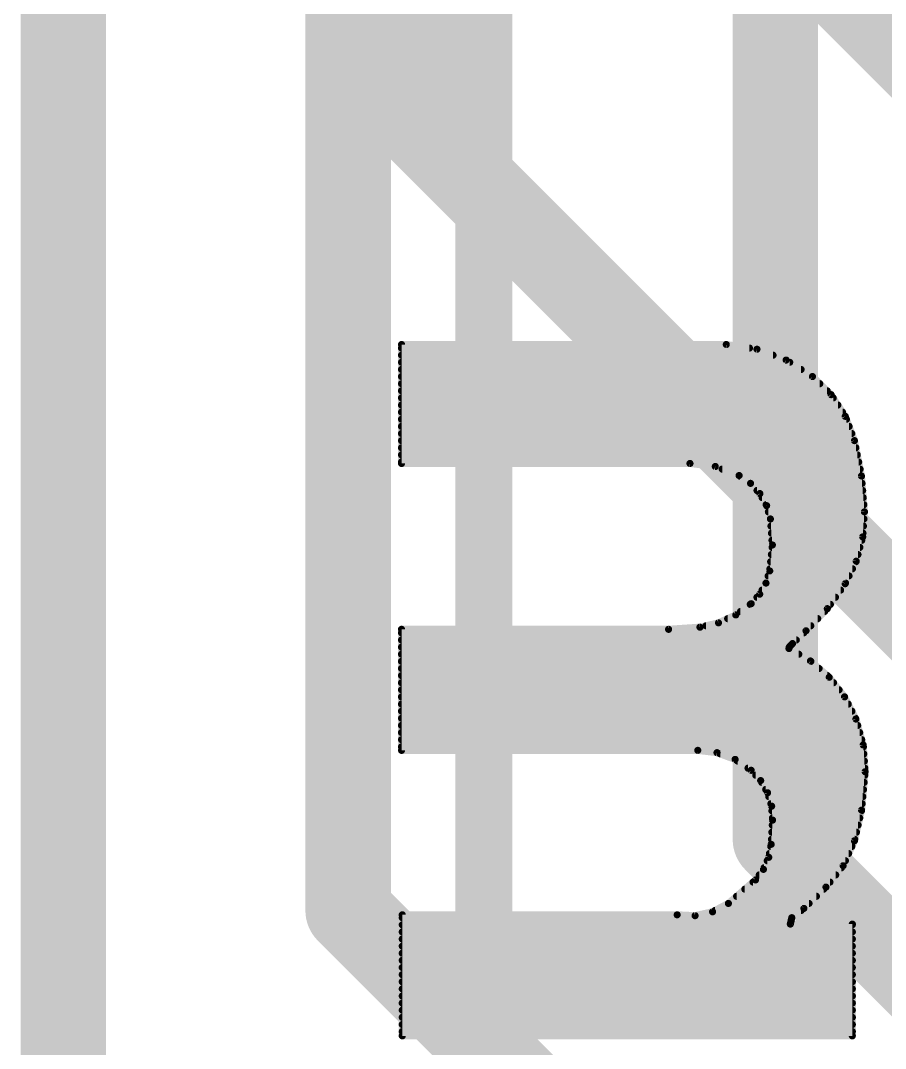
# Model space of a CAD drawing. Extents: x -6.3 to 44.5, y -10.2 to 43.3.
# Drawn here: x -0.152 to 2.932, y 23.384 to 27.051 of the extents above; entities that cross this region are included whole.
import ezdxf

# ---------------------------------------------------------------- set-up
doc = ezdxf.new("R2010")
doc.units = 0
for name, color, linetype in [('1', 12, 'CONTINUOUS'), ('16', 132, 'CONTINUOUS'), ('20', 53, 'CONTINUOUS'), ('21', 41, 'CONTINUOUS'), ('22', 40, 'CONTINUOUS'), ('51', 53, 'CONTINUOUS')]:
    doc.layers.add(name, color=color, linetype=linetype)

msp = doc.modelspace()

# ---------------------------------------------------------------- linework, layer by layer
at = {"layer": '1', "const_width": 0.3048}
for points in [[(1.016, 23.876), (1.016, 34.8488)], [(2.54, 24.13), (2.54, 29.21)], [(2.54, 24.13), (12.7, 13.97)], [(2.2352, 22.6568), (1.016, 23.876)]]:
    msp.add_lwpolyline(points, dxfattribs=at)
at = {"layer": '1', "const_width": 0.1524}
for points in [[(2.5939, 24.1839, 1), (2.4861, 24.0761)], [(2.4638, 24.13, 1), (2.6162, 24.13)], [(1.0699, 23.9299, 1), (0.9621, 23.8221)], [(0.9398, 23.876, 1), (1.0922, 23.876)]]:
    msp.add_lwpolyline(points, format="xyb", dxfattribs=at)
at = {"layer": '16', "const_width": 0.3048}
for points in [[(1.27, 26.67), (1.27, 39.7002)], [(4.826, 25.1206), (2.5908, 27.3558)], [(1.27, 26.67), (3.81, 24.13)]]:
    msp.add_lwpolyline(points, dxfattribs=at)
at = {"layer": '16', "const_width": 0.1524}
for points in [[(1.3239, 26.7239, 1), (1.2161, 26.6161)], [(1.1938, 26.67, 1), (1.3462, 26.67)]]:
    msp.add_lwpolyline(points, format="xyb", dxfattribs=at)
at = {"layer": '20', "const_width": 0.3048}
msp.add_lwpolyline([(0, 39.37), (0, 3.81)], dxfattribs=at)
at = {"layer": '21', "const_width": 0.2032}
msp.add_lwpolyline([(1.5, 27.99), (1.5, 15.19)], dxfattribs=at)
at = {"layer": '22', "const_width": 0.0127}
for points in [[(1.2065, 25.9017, 1), (1.2065, 25.889)], [(1.2129, 25.8953, 1), (1.2002, 25.8953)], [(1.2065, 25.889, 1), (1.2065, 25.8762)], [(2.3657, 25.9016, 1), (2.3637, 25.889)], [(2.3647, 25.889, 1), (2.3647, 25.9017)], [(2.4474, 25.8762, 1), (2.4474, 25.889)], [(2.4765, 25.8844, 1), (2.472, 25.8725)], [(2.4733, 25.8722, 1), (2.4752, 25.8847)], [(1.2065, 25.8636, 1), (1.2065, 25.8509)], [(2.5315, 25.8509, 1), (2.5315, 25.8636)], [(2.5815, 25.8452, 1), (2.5748, 25.8345)], [(2.5759, 25.8339, 1), (2.5804, 25.8458)], [(1.2065, 25.8382, 1), (1.2065, 25.8255)], [(1.2065, 25.8128, 1), (1.2065, 25.8)], [(2.591, 25.8255, 1), (2.591, 25.8382)], [(2.6315, 25.8, 1), (2.6315, 25.8128)], [(1.2065, 25.7874, 1), (1.2065, 25.7747)], [(2.6765, 25.7856, 1), (2.6677, 25.7764)], [(2.6687, 25.7756, 1), (2.6755, 25.7864)], [(2.6721, 25.7747, 1), (2.6721, 25.7874)], [(1.2065, 25.762, 1), (1.2065, 25.7492)], [(1.2065, 25.7366, 1), (1.2065, 25.7238)], [(2.6982, 25.7492, 1), (2.6982, 25.762)], [(2.7244, 25.7238, 1), (2.7244, 25.7366)], [(1.2065, 25.7112, 1), (1.2065, 25.6985)], [(2.7438, 25.72, 1), (2.7332, 25.713)], [(2.7341, 25.7119, 1), (2.7429, 25.721)], [(2.7462, 25.6985, 1), (2.7462, 25.7112)], [(1.2065, 25.6858, 1), (1.2065, 25.673)], [(2.7628, 25.673, 1), (2.7628, 25.6858)], [(1.2065, 25.6604, 1), (1.2065, 25.6476)], [(1.2065, 25.635, 1), (1.2065, 25.6223)], [(2.7794, 25.6476, 1), (2.7794, 25.6604)], [(2.7952, 25.6413, 1), (2.7833, 25.6368)], [(2.7839, 25.6356, 1), (2.7946, 25.6425)], [(2.7932, 25.6223, 1), (2.7932, 25.635)], [(1.2065, 25.6096, 1), (1.2065, 25.5968)], [(2.8028, 25.5968, 1), (2.8028, 25.6096)], [(1.2065, 25.5842, 1), (1.2065, 25.5714)], [(1.2065, 25.5588, 1), (1.2065, 25.5461)], [(2.8123, 25.5714, 1), (2.8123, 25.5842)], [(2.8281, 25.5536, 1), (2.8157, 25.5512)], [(2.816, 25.5502, 1), (2.8278, 25.5546)], [(2.8219, 25.5461, 1), (2.8219, 25.5588)], [(1.2065, 25.5334, 1), (1.2065, 25.5206)], [(2.8269, 25.5206, 1), (2.8269, 25.5334)], [(1.2065, 25.508, 1), (1.2065, 25.4952)], [(1.2065, 25.4826, 1), (1.2065, 25.4699)], [(2.8319, 25.4952, 1), (2.8319, 25.508)], [(2.8369, 25.4699, 1), (2.8369, 25.4826)], [(1.2065, 25.4775, 1), (1.2065, 25.4647)], [(1.2002, 25.4711, 1), (1.2129, 25.4711)], [(2.236, 25.4774, 1), (2.2344, 25.4648)], [(2.2352, 25.4647, 1), (2.2352, 25.4775)], [(2.3277, 25.4661, 1), (2.3232, 25.4542)], [(2.3247, 25.4538, 1), (2.3262, 25.4665)], [(2.3501, 25.4572, 1), (2.3501, 25.4444)], [(2.842, 25.4444, 1), (2.842, 25.4572)], [(2.4141, 25.4331, 1), (2.4069, 25.4227)], [(2.4142, 25.4318, 1), (2.4142, 25.419)], [(2.4082, 25.422, 1), (2.4128, 25.4338)], [(2.4513, 25.4064, 1), (2.4513, 25.3937)], [(2.456, 25.4043, 1), (2.4466, 25.3958)], [(2.8531, 25.4269, 1), (2.8405, 25.4259)], [(2.8406, 25.4252, 1), (2.853, 25.4276)], [(2.8469, 25.419, 1), (2.8469, 25.4318)], [(2.849, 25.3937, 1), (2.849, 25.4064)], [(2.4477, 25.3948, 1), (2.4549, 25.4053)], [(2.4745, 25.381, 1), (2.4745, 25.3682)], [(2.4901, 25.3667, 1), (2.479, 25.3605)], [(2.8511, 25.3682, 1), (2.8511, 25.381)], [(2.4799, 25.3593, 1), (2.4893, 25.3679)], [(2.4926, 25.3556, 1), (2.4926, 25.3428)], [(2.8532, 25.3428, 1), (2.8532, 25.3556)], [(2.5068, 25.3302, 1), (2.5068, 25.3175)], [(2.5148, 25.3222, 1), (2.5025, 25.3187)], [(2.5031, 25.3174, 1), (2.5142, 25.3236)], [(2.515, 25.3048, 1), (2.515, 25.292)], [(2.8638, 25.298, 1), (2.8512, 25.2988)], [(2.8512, 25.2979, 1), (2.8638, 25.2989)], [(2.8554, 25.3175, 1), (2.8554, 25.3302)], [(2.8575, 25.292, 1), (2.8575, 25.3048)], [(2.5222, 25.2794, 1), (2.5222, 25.2666)], [(2.5285, 25.2735, 1), (2.5159, 25.2725)], [(2.5161, 25.2713, 1), (2.5283, 25.2747)], [(2.8558, 25.2666, 1), (2.8558, 25.2794)], [(2.5241, 25.254, 1), (2.5241, 25.2413)], [(2.526, 25.2286, 1), (2.526, 25.2158)], [(2.8523, 25.2158, 1), (2.8523, 25.2286)], [(2.854, 25.2413, 1), (2.854, 25.254)], [(2.5279, 25.2032, 1), (2.5279, 25.1904)], [(2.5355, 25.1795, 1), (2.5228, 25.1808)], [(2.845, 25.2094, 1), (2.8577, 25.2086)], [(2.8575, 25.2074, 1), (2.8452, 25.2106)], [(2.8481, 25.1904, 1), (2.8481, 25.2032)], [(2.5257, 25.1524, 1), (2.5257, 25.1396)], [(2.5283, 25.1778, 1), (2.5283, 25.1651)], [(2.5228, 25.1797, 1), (2.5355, 25.1807)], [(2.8345, 25.1396, 1), (2.8345, 25.1524)], [(2.8413, 25.1651, 1), (2.8413, 25.1778)], [(2.5231, 25.127, 1), (2.5231, 25.1142)], [(2.8221, 25.1241, 1), (2.8343, 25.1208)], [(2.8339, 25.1196, 1), (2.8225, 25.1252)], [(2.8273, 25.1142, 1), (2.8273, 25.127)], [(2.5142, 25.0762, 1), (2.5142, 25.0634)], [(2.5134, 25.0882, 1), (2.526, 25.087)], [(2.5258, 25.0857, 1), (2.5136, 25.0895)], [(2.5205, 25.1016, 1), (2.5205, 25.0889)], [(2.8025, 25.0634, 1), (2.8025, 25.0762)], [(2.8149, 25.0889, 1), (2.8149, 25.1016)], [(2.5003, 25.046, 1), (2.5124, 25.0423)], [(2.5065, 25.0508, 1), (2.5065, 25.038)], [(2.5119, 25.041, 1), (2.5008, 25.0472)], [(2.7832, 25.0447, 1), (2.7946, 25.0391)], [(2.7941, 25.0382, 1), (2.7837, 25.0456)], [(2.7901, 25.038, 1), (2.7901, 25.0508)], [(2.4785, 25.0077, 1), (2.4895, 25.0014)], [(2.4887, 25.0003, 1), (2.4793, 25.0088)], [(2.4922, 25.0254, 1), (2.4922, 25.0127)], [(2.7725, 25.0127, 1), (2.7725, 25.0254)], [(2.4502, 24.9746, 1), (2.4502, 24.9618)], [(2.4489, 24.9749, 1), (2.4583, 24.9665)], [(2.4573, 24.9656, 1), (2.4499, 24.9758)], [(2.4742, 25, 1), (2.4742, 24.9872)], [(2.736, 24.9618, 1), (2.736, 24.9746)], [(2.7542, 24.9872, 1), (2.7542, 25)], [(2.395, 24.9358, 1), (2.4025, 24.9255)], [(2.4014, 24.9249, 1), (2.3961, 24.9364)], [(2.4154, 24.9492, 1), (2.4154, 24.9365)], [(2.7153, 24.9365, 1), (2.7153, 24.9492)], [(2.7199, 24.9567, 1), (2.7303, 24.9493)], [(2.7297, 24.9486, 1), (2.7205, 24.9574)], [(2.2694, 24.8931, 1), (2.2722, 24.8807)], [(2.2712, 24.8806, 1), (2.2704, 24.8932)], [(2.2927, 24.8984, 1), (2.2927, 24.8856)], [(2.3343, 24.9081, 1), (2.3396, 24.8966)], [(2.3384, 24.8961, 1), (2.3355, 24.9085)], [(2.3698, 24.9238, 1), (2.3698, 24.911)], [(2.6663, 24.8856, 1), (2.6663, 24.8984)], [(2.6908, 24.911, 1), (2.6908, 24.9238)], [(1.2065, 24.8857, 1), (1.2065, 24.8729)], [(1.2129, 24.8793, 1), (1.2002, 24.8793)], [(1.2065, 24.873, 1), (1.2065, 24.8603)], [(2.1586, 24.8856, 1), (2.1594, 24.873)], [(2.159, 24.8729, 1), (2.159, 24.8857)], [(2.6412, 24.8603, 1), (2.6412, 24.873)], [(2.6446, 24.8786, 1), (2.6538, 24.8698)], [(2.6536, 24.8696, 1), (2.6448, 24.8788)], [(1.2065, 24.8476, 1), (1.2065, 24.8348)], [(1.2065, 24.8222, 1), (1.2065, 24.8094)], [(2.584, 24.819, 1), (2.5945, 24.8119)], [(2.5955, 24.8142, 1), (2.583, 24.8166)], [(2.5874, 24.8239, 1), (2.5964, 24.8149)], [(2.5972, 24.8159, 1), (2.5866, 24.8229)], [(2.5895, 24.8094, 1), (2.5895, 24.8222)], [(2.5966, 24.8331, 1), (2.6054, 24.8239)], [(2.6055, 24.824, 1), (2.5965, 24.833)], [(2.6144, 24.8348, 1), (2.6144, 24.8476)], [(1.2065, 24.7968, 1), (1.2065, 24.7841)], [(2.5915, 24.8162, 1), (2.5851, 24.8052)], [(2.5821, 24.8119, 1), (2.5945, 24.8095)], [(2.6234, 24.7841, 1), (2.6234, 24.7968)], [(1.2065, 24.7714, 1), (1.2065, 24.7586)], [(1.2065, 24.746, 1), (1.2065, 24.7333)], [(2.6693, 24.7711, 1), (2.6609, 24.7615)], [(2.6619, 24.7608, 1), (2.6683, 24.7718)], [(2.6666, 24.7586, 1), (2.6666, 24.7714)], [(2.6958, 24.7333, 1), (2.6958, 24.746)], [(1.2065, 24.7206, 1), (1.2065, 24.7079)], [(2.7251, 24.7079, 1), (2.7251, 24.7206)], [(2.737, 24.7121, 1), (2.727, 24.7042)], [(2.7279, 24.7034, 1), (2.7362, 24.7129)], [(1.2065, 24.6952, 1), (1.2065, 24.6824)], [(2.7472, 24.6824, 1), (2.7472, 24.6952)], [(1.2065, 24.6698, 1), (1.2065, 24.6571)], [(1.2065, 24.6444, 1), (1.2065, 24.6317)], [(2.767, 24.6571, 1), (2.767, 24.6698)], [(2.7923, 24.6412, 1), (2.781, 24.6354)], [(2.7817, 24.6344, 1), (2.7917, 24.6422)], [(2.7868, 24.6317, 1), (2.7868, 24.6444)], [(1.2065, 24.619, 1), (1.2065, 24.6062)], [(2.7998, 24.6062, 1), (2.7998, 24.619)], [(1.2065, 24.5936, 1), (1.2065, 24.5809)], [(1.2065, 24.5682, 1), (1.2065, 24.5555)], [(2.8128, 24.5809, 1), (2.8128, 24.5936)], [(2.8331, 24.561, 1), (2.8209, 24.5576)], [(2.8213, 24.5564, 1), (2.8327, 24.5622)], [(2.8257, 24.5555, 1), (2.8257, 24.5682)], [(1.2065, 24.5428, 1), (1.2065, 24.53)], [(2.8335, 24.53, 1), (2.8335, 24.5428)], [(1.2065, 24.5174, 1), (1.2065, 24.5047)], [(1.2065, 24.492, 1), (1.2065, 24.4793)], [(2.8406, 24.5047, 1), (2.8406, 24.5174)], [(2.8478, 24.4793, 1), (2.8478, 24.492)], [(1.2065, 24.4666, 1), (1.2065, 24.4538)], [(1.2065, 24.4539, 1), (1.2065, 24.4412)], [(2.2639, 24.4538, 1), (2.2623, 24.4412)], [(2.2631, 24.4412, 1), (2.2631, 24.4539)], [(2.8594, 24.4674, 1), (2.8467, 24.4665)], [(2.8469, 24.4653, 1), (2.8592, 24.4687)], [(2.8536, 24.4538, 1), (2.8536, 24.4666)], [(1.2002, 24.4475, 1), (1.2129, 24.4475)], [(2.3339, 24.4452, 1), (2.3295, 24.4333)], [(2.3309, 24.433, 1), (2.3324, 24.4456)], [(2.3437, 24.4412, 1), (2.3437, 24.4285)], [(2.4, 24.4204, 1), (2.3928, 24.4099)], [(2.3942, 24.4092, 1), (2.3986, 24.4211)], [(2.4049, 24.4158, 1), (2.4049, 24.4031)], [(2.8554, 24.4285, 1), (2.8554, 24.4412)], [(2.8572, 24.4031, 1), (2.8572, 24.4158)], [(2.4424, 24.3904, 1), (2.4424, 24.3776)], [(2.4583, 24.3807, 1), (2.4489, 24.3721)], [(2.45, 24.3711, 1), (2.4572, 24.3817)], [(2.8591, 24.3776, 1), (2.8591, 24.3904)], [(2.47, 24.365, 1), (2.47, 24.3523)], [(2.4929, 24.3428, 1), (2.4819, 24.3365)], [(2.4827, 24.3353, 1), (2.4921, 24.3439)], [(2.8663, 24.3707, 1), (2.8537, 24.3719)], [(2.8537, 24.3708, 1), (2.8663, 24.3718)], [(2.8588, 24.3523, 1), (2.8588, 24.365)], [(2.4911, 24.3396, 1), (2.4911, 24.3269)], [(2.5055, 24.3142, 1), (2.5055, 24.3014)], [(2.8541, 24.3014, 1), (2.8541, 24.3142)], [(2.8565, 24.3269, 1), (2.8565, 24.3396)], [(2.5182, 24.2981, 1), (2.506, 24.2944)], [(2.5066, 24.2931, 1), (2.5176, 24.2994)], [(2.5163, 24.2888, 1), (2.5163, 24.2761)], [(2.8518, 24.2761, 1), (2.8518, 24.2888)], [(2.5239, 24.2634, 1), (2.5239, 24.2507)], [(2.5328, 24.2488, 1), (2.5202, 24.248)], [(2.5204, 24.2466, 1), (2.5326, 24.2503)], [(2.5276, 24.238, 1), (2.5276, 24.2252)], [(2.841, 24.2347, 1), (2.8536, 24.2335)], [(2.8535, 24.2327, 1), (2.8411, 24.2355)], [(2.8467, 24.2252, 1), (2.8467, 24.238)], [(2.8494, 24.2507, 1), (2.8494, 24.2634)], [(2.5293, 24.2126, 1), (2.5293, 24.1999)], [(2.5361, 24.1982, 1), (2.5235, 24.199)], [(2.5235, 24.1982, 1), (2.5361, 24.199)], [(2.8408, 24.1999, 1), (2.8408, 24.2126)], [(2.5273, 24.1618, 1), (2.5273, 24.149)], [(2.5288, 24.1872, 1), (2.5288, 24.1745)], [(2.829, 24.149, 1), (2.829, 24.1618)], [(2.8349, 24.1745, 1), (2.8349, 24.1872)], [(2.5258, 24.1364, 1), (2.5258, 24.1237)], [(2.8157, 24.1263, 1), (2.8281, 24.1235)], [(2.8277, 24.1223, 1), (2.8161, 24.1275)], [(2.8231, 24.1237, 1), (2.8231, 24.1364)], [(2.5186, 24.0856, 1), (2.5186, 24.0728)], [(2.5234, 24.111, 1), (2.5234, 24.0983)], [(2.5185, 24.1126, 1), (2.5311, 24.1118)], [(2.531, 24.111, 1), (2.5186, 24.1134)], [(2.8011, 24.0728, 1), (2.8011, 24.0856)], [(2.8127, 24.0983, 1), (2.8127, 24.111)], [(2.5108, 24.0602, 1), (2.5108, 24.0475)], [(2.5099, 24.0671, 1), (2.5224, 24.0648)], [(2.522, 24.0634, 1), (2.5103, 24.0685)], [(2.7896, 24.0475, 1), (2.7896, 24.0602)], [(2.4914, 24.0254, 1), (2.503, 24.0203)], [(2.5023, 24.019, 1), (2.4921, 24.0267)], [(2.4996, 24.0348, 1), (2.4996, 24.0221)], [(2.7757, 24.0386, 1), (2.7872, 24.0333)], [(2.7754, 24.0221, 1), (2.7754, 24.0348)], [(2.7864, 24.032, 1), (2.7765, 24.0399)], [(2.4602, 23.984, 1), (2.4602, 23.9713)], [(2.4638, 23.989, 1), (2.474, 23.9814)], [(2.4731, 23.9804, 1), (2.4647, 23.99)], [(2.4823, 24.0094, 1), (2.4823, 23.9966)], [(2.7346, 23.9713, 1), (2.7346, 23.984)], [(2.755, 23.9966, 1), (2.755, 24.0094)], [(2.4309, 23.9586, 1), (2.4309, 23.9459)], [(2.7125, 23.9459, 1), (2.7125, 23.9586)], [(2.7153, 23.9638, 1), (2.7253, 23.9558)], [(2.7247, 23.9552, 1), (2.7159, 23.9644)], [(2.3724, 23.9078, 1), (2.3724, 23.8951)], [(2.3682, 23.9062, 1), (2.3766, 23.8966)], [(2.3754, 23.8958, 1), (2.3694, 23.907)], [(2.4017, 23.9332, 1), (2.4017, 23.9204)], [(2.66, 23.8951, 1), (2.66, 23.9078)], [(2.6862, 23.9204, 1), (2.6862, 23.9332)], [(1.2154, 23.8608, 1), (1.2026, 23.8608)], [(1.209, 23.8672, 1), (1.209, 23.8544)], [(2.1898, 23.8671, 1), (2.1892, 23.8545)], [(2.1895, 23.8544, 1), (2.1895, 23.8672)], [(2.3129, 23.8772, 1), (2.3188, 23.866)], [(2.3172, 23.8654, 1), (2.3144, 23.8778)], [(2.3242, 23.8824, 1), (2.3242, 23.8697)], [(2.6317, 23.8697, 1), (2.6317, 23.8824)], [(2.6372, 23.8882, 1), (2.646, 23.879)], [(2.6455, 23.8786, 1), (2.6377, 23.8886)], [(1.209, 23.857, 1), (1.209, 23.8442)], [(1.209, 23.8316, 1), (1.209, 23.8189)], [(2.252, 23.8639, 1), (2.2548, 23.8515)], [(2.2531, 23.8514, 1), (2.2537, 23.8641)], [(2.5933, 23.8341, 1), (2.5933, 23.8213)], [(2.5871, 23.8291, 1), (2.5995, 23.8263)], [(2.5945, 23.8556, 1), (2.6023, 23.8456)], [(2.6046, 23.8492, 1), (2.5922, 23.852)], [(2.5984, 23.8442, 1), (2.5984, 23.857)], [(2.8207, 23.8277, 1), (2.808, 23.8277)], [(2.8143, 23.8213, 1), (2.8143, 23.8341)], [(2.8143, 23.8189, 1), (2.8143, 23.8316)], [(1.209, 23.8062, 1), (1.209, 23.7934)], [(2.8143, 23.7934, 1), (2.8143, 23.8062)], [(1.209, 23.7808, 1), (1.209, 23.768)], [(2.8143, 23.768, 1), (2.8143, 23.7808)], [(1.209, 23.73, 1), (1.209, 23.7172)], [(1.209, 23.7554, 1), (1.209, 23.7427)], [(2.8143, 23.7427, 1), (2.8143, 23.7554)], [(2.8143, 23.7172, 1), (2.8143, 23.73)], [(1.209, 23.7046, 1), (1.209, 23.6918)], [(2.8143, 23.6918, 1), (2.8143, 23.7046)], [(1.209, 23.6538, 1), (1.209, 23.641)], [(1.209, 23.6792, 1), (1.209, 23.6665)], [(2.8143, 23.6665, 1), (2.8143, 23.6792)], [(2.8143, 23.641, 1), (2.8143, 23.6538)], [(1.209, 23.6284, 1), (1.209, 23.6156)], [(2.8143, 23.6156, 1), (2.8143, 23.6284)], [(1.209, 23.603, 1), (1.209, 23.5903)], [(1.209, 23.5776, 1), (1.209, 23.5648)], [(2.8143, 23.5903, 1), (2.8143, 23.603)], [(2.8143, 23.5648, 1), (2.8143, 23.5776)], [(1.209, 23.5522, 1), (1.209, 23.5394)], [(2.8143, 23.5394, 1), (2.8143, 23.5522)], [(1.209, 23.5268, 1), (1.209, 23.5141)], [(1.209, 23.5014, 1), (1.209, 23.4886)], [(2.8143, 23.5141, 1), (2.8143, 23.5268)], [(2.8143, 23.4886, 1), (2.8143, 23.5014)], [(1.209, 23.476, 1), (1.209, 23.4632)], [(2.8143, 23.4632, 1), (2.8143, 23.476)], [(1.2026, 23.429, 1), (1.2154, 23.429)], [(1.209, 23.4506, 1), (1.209, 23.4379)], [(1.209, 23.4354, 1), (1.209, 23.4227)], [(2.808, 23.429, 1), (2.8207, 23.429)], [(2.8143, 23.4379, 1), (2.8143, 23.4506)], [(2.8143, 23.4227, 1), (2.8143, 23.4354)]]:
    msp.add_lwpolyline(points, format="xyb", dxfattribs=at)
at = {"layer": '22', "const_width": 0.0254}
for points in [[(2.3647, 25.8953), (1.2065, 25.8953)], [(1.2065, 25.8953), (1.2065, 25.4711)], [(1.2065, 25.8826), (2.4474, 25.8826)], [(2.4743, 25.8785), (2.3647, 25.8953)], [(2.5782, 25.8398), (2.4743, 25.8785)], [(1.2065, 25.8572), (2.5315, 25.8572)], [(2.6721, 25.781), (2.5782, 25.8398)], [(1.2065, 25.8318), (2.591, 25.8318)], [(1.2065, 25.8064), (2.6315, 25.8064)], [(1.2065, 25.781), (2.6721, 25.781)], [(2.7385, 25.7165), (2.6721, 25.781)], [(1.2065, 25.7556), (2.6982, 25.7556)], [(1.2065, 25.7302), (2.7244, 25.7302)], [(1.2065, 25.7048), (2.7462, 25.7048)], [(2.7892, 25.639), (2.7385, 25.7165)], [(1.2065, 25.6794), (2.7628, 25.6794)], [(1.2065, 25.654), (2.7794, 25.654)], [(1.2065, 25.6286), (2.7932, 25.6286)], [(2.8219, 25.5524), (2.7892, 25.639)], [(1.2065, 25.6032), (2.8028, 25.6032)], [(1.2065, 25.5778), (2.8123, 25.5778)], [(1.2065, 25.5524), (2.8219, 25.5524)], [(2.8468, 25.4264), (2.8219, 25.5524)], [(1.2065, 25.527), (2.8269, 25.527)], [(1.2065, 25.5016), (2.8319, 25.5016)], [(1.2065, 25.4762), (2.8369, 25.4762)], [(1.2065, 25.4711), (2.2352, 25.4711)], [(2.2352, 25.4711), (2.3255, 25.4601)], [(2.3255, 25.4601), (2.4105, 25.4279)], [(2.3501, 25.4508), (2.842, 25.4508)], [(2.4105, 25.4279), (2.4513, 25.4001)], [(2.4142, 25.4254), (2.8469, 25.4254)], [(2.4513, 25.4001), (2.4846, 25.3636)], [(2.4513, 25.4), (2.849, 25.4)], [(2.8575, 25.2984), (2.8468, 25.4264)], [(2.4745, 25.3746), (2.8511, 25.3746)], [(2.4846, 25.3636), (2.5087, 25.3205)], [(2.4926, 25.3492), (2.8532, 25.3492)], [(2.5068, 25.3238), (2.8554, 25.3238)], [(2.5087, 25.3205), (2.5222, 25.273)], [(2.515, 25.2984), (2.8575, 25.2984)], [(2.8514, 25.209), (2.8575, 25.2984)], [(2.5222, 25.273), (2.5292, 25.1802)], [(2.5222, 25.273), (2.8558, 25.273)], [(2.5241, 25.2476), (2.854, 25.2476)], [(2.526, 25.2222), (2.8523, 25.2222)], [(2.5292, 25.1802), (2.5197, 25.0876)], [(2.5279, 25.1968), (2.8481, 25.1968)], [(2.8282, 25.1224), (2.8514, 25.209)], [(2.5257, 25.146), (2.8345, 25.146)], [(2.5283, 25.1714), (2.8413, 25.1714)], [(2.5231, 25.1206), (2.8273, 25.1206)], [(2.7889, 25.0419), (2.8282, 25.1224)], [(2.5197, 25.0876), (2.5064, 25.0441)], [(2.5142, 25.0698), (2.8025, 25.0698)], [(2.5205, 25.0952), (2.8149, 25.0952)], [(2.5064, 25.0441), (2.484, 25.0045)], [(2.5065, 25.0444), (2.7901, 25.0444)], [(2.7251, 24.953), (2.7889, 25.0419)], [(2.484, 25.0045), (2.4536, 24.9707)], [(2.4922, 25.019), (2.7725, 25.019)], [(2.4536, 24.9707), (2.3987, 24.9306)], [(2.4502, 24.9682), (2.736, 24.9682)], [(2.4742, 24.9936), (2.7542, 24.9936)], [(2.3987, 24.9306), (2.337, 24.9023)], [(2.4154, 24.9428), (2.7153, 24.9428)], [(2.6492, 24.8742), (2.7251, 24.953)], [(2.2708, 24.8869), (2.159, 24.8793)], [(2.337, 24.9023), (2.2708, 24.8869)], [(2.2927, 24.892), (2.6663, 24.892)], [(2.3698, 24.9174), (2.6908, 24.9174)], [(2.159, 24.8793), (1.2065, 24.8793)], [(1.2065, 24.8793), (1.2065, 24.4475)], [(1.2065, 24.8666), (2.6412, 24.8666)], [(2.601, 24.8285), (2.6492, 24.8742)], [(1.2065, 24.8412), (2.6144, 24.8412)], [(1.2065, 24.8158), (2.5895, 24.8158)], [(2.5883, 24.8107), (2.5892, 24.8154)], [(2.5892, 24.8154), (2.5919, 24.8194)], [(2.5919, 24.8194), (2.601, 24.8285)], [(1.2065, 24.7904), (2.6234, 24.7904)], [(2.6651, 24.7663), (2.5883, 24.8107)], [(1.2065, 24.765), (2.6666, 24.765)], [(1.2065, 24.7396), (2.6958, 24.7396)], [(2.732, 24.7081), (2.6651, 24.7663)], [(1.2065, 24.7142), (2.7251, 24.7142)], [(2.7867, 24.6383), (2.732, 24.7081)], [(1.2065, 24.6888), (2.7472, 24.6888)], [(1.2065, 24.6634), (2.767, 24.6634)], [(1.2065, 24.638), (2.7868, 24.638)], [(2.827, 24.5593), (2.7867, 24.6383)], [(1.2065, 24.6126), (2.7998, 24.6126)], [(1.2065, 24.5872), (2.8128, 24.5872)], [(1.2065, 24.5618), (2.8257, 24.5618)], [(2.8531, 24.467), (2.827, 24.5593)], [(1.2065, 24.5364), (2.8335, 24.5364)], [(1.2065, 24.511), (2.8406, 24.511)], [(1.2065, 24.4856), (2.8478, 24.4856)], [(1.2065, 24.4602), (2.8536, 24.4602)], [(1.2065, 24.4475), (2.2631, 24.4475)], [(2.2631, 24.4475), (2.3317, 24.4393)], [(2.86, 24.3713), (2.8531, 24.467)], [(2.3317, 24.4393), (2.3964, 24.4151)], [(2.3437, 24.4348), (2.8554, 24.4348)], [(2.3964, 24.4151), (2.4536, 24.3764)], [(2.4049, 24.4094), (2.8572, 24.4094)], [(2.4424, 24.384), (2.8591, 24.384)], [(2.4536, 24.3764), (2.4874, 24.3396)], [(2.47, 24.3586), (2.8588, 24.3586)], [(2.4874, 24.3396), (2.5121, 24.2963)], [(2.8473, 24.2341), (2.86, 24.3713)], [(2.4911, 24.3332), (2.8565, 24.3332)], [(2.5055, 24.3078), (2.8541, 24.3078)], [(2.5121, 24.2963), (2.5265, 24.2484)], [(2.5163, 24.2824), (2.8518, 24.2824)], [(2.5239, 24.257), (2.8494, 24.257)], [(2.5265, 24.2484), (2.5298, 24.1986)], [(2.5276, 24.2316), (2.8467, 24.2316)], [(2.8219, 24.1249), (2.8473, 24.2341)], [(2.5298, 24.1986), (2.5248, 24.1122)], [(2.5293, 24.2062), (2.8408, 24.2062)], [(2.5273, 24.1554), (2.829, 24.1554)], [(2.5288, 24.1808), (2.8349, 24.1808)], [(2.5258, 24.13), (2.8231, 24.13)], [(2.7815, 24.036), (2.8219, 24.1249)], [(2.5248, 24.1122), (2.5161, 24.0659)], [(2.5186, 24.0792), (2.8011, 24.0792)], [(2.5234, 24.1046), (2.8127, 24.1046)], [(2.5161, 24.0659), (2.4972, 24.0228)], [(2.5108, 24.0538), (2.7896, 24.0538)], [(2.4972, 24.0228), (2.4689, 23.9852)], [(2.4996, 24.0284), (2.7754, 24.0284)], [(2.7203, 23.9598), (2.7815, 24.036)], [(2.4689, 23.9852), (2.3724, 23.9014)], [(2.4602, 23.9776), (2.7346, 23.9776)], [(2.4823, 24.003), (2.755, 24.003)], [(2.4309, 23.9522), (2.7125, 23.9522)], [(2.6416, 23.8836), (2.7203, 23.9598)], [(2.3724, 23.9014), (2.3158, 23.8716)], [(2.3724, 23.9014), (2.66, 23.9014)], [(2.4017, 23.9268), (2.6862, 23.9268)], [(2.1895, 23.8608), (1.209, 23.8608)], [(1.209, 23.8608), (1.209, 23.429)], [(2.2534, 23.8577), (2.1895, 23.8608)], [(2.3158, 23.8716), (2.2534, 23.8577)], [(2.3242, 23.876), (2.6317, 23.876)], [(2.5984, 23.8506), (2.6416, 23.8836)], [(1.209, 23.8506), (2.5984, 23.8506)], [(1.209, 23.8252), (2.8143, 23.8252)], [(2.5933, 23.8277), (2.5984, 23.8506)], [(2.8143, 23.8277), (2.5933, 23.8277)], [(2.8143, 23.429), (2.8143, 23.8277)], [(1.209, 23.7998), (2.8143, 23.7998)], [(1.209, 23.7744), (2.8143, 23.7744)], [(1.209, 23.749), (2.8143, 23.749)], [(1.209, 23.7236), (2.8143, 23.7236)], [(1.209, 23.6982), (2.8143, 23.6982)], [(1.209, 23.6728), (2.8143, 23.6728)], [(1.209, 23.6474), (2.8143, 23.6474)], [(1.209, 23.622), (2.8143, 23.622)], [(1.209, 23.5966), (2.8143, 23.5966)], [(1.209, 23.5712), (2.8143, 23.5712)], [(1.209, 23.5458), (2.8143, 23.5458)], [(1.209, 23.5204), (2.8143, 23.5204)], [(1.209, 23.495), (2.8143, 23.495)], [(1.209, 23.4696), (2.8143, 23.4696)], [(1.209, 23.4442), (2.8143, 23.4442)], [(1.209, 23.429), (2.8143, 23.429)]]:
    msp.add_lwpolyline(points, dxfattribs=at)
at = {"layer": '51', "const_width": 0.127}
msp.add_lwpolyline([(1.5, 27.99), (1.5, 15.19)], dxfattribs=at)

doc.saveas('drawing.dxf')
